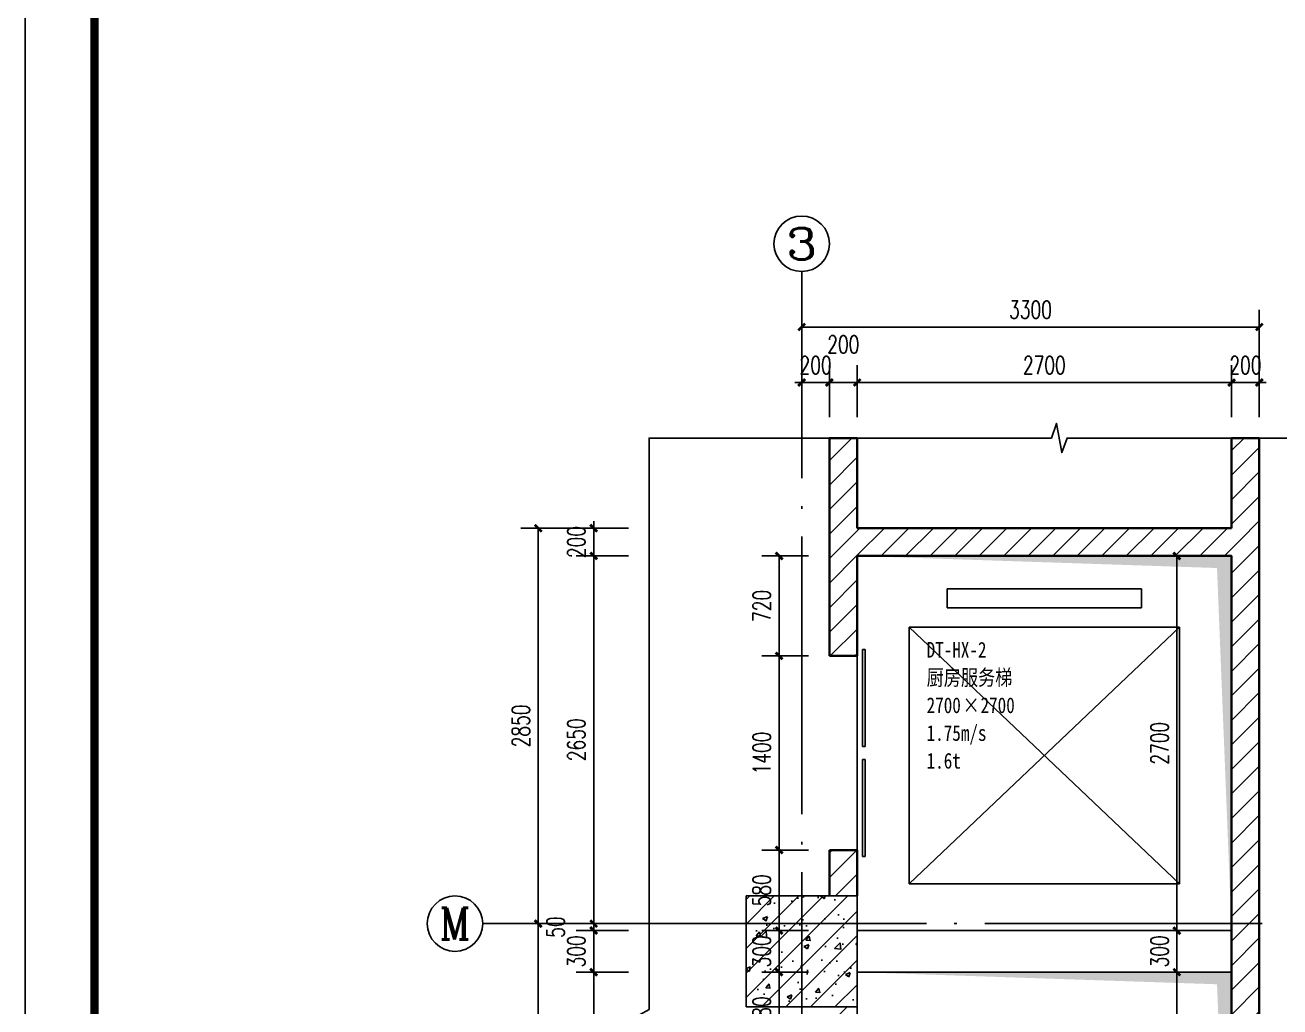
# Model space of a CAD drawing. Header units: millimetres. Extents: x 434053 to 1059003, y -2417481 to 936527.
# Drawn here: x 528801 to 537849, y -1931760 to -1924684 of the extents above; entities that cross this region are included whole.
import ezdxf
from ezdxf.enums import TextEntityAlignment as Align

# ---------------------------------------------------------------- set-up
doc = ezdxf.new("R2010")
doc.units = ezdxf.units.MM
doc.header["$LTSCALE"] = 1000
doc.header["$MEASUREMENT"] = 0
doc.linetypes.add('DOTE', pattern=[2.4200000000000004, 2, -0.2, 0.02, -0.2])
doc.layers.get('Defpoints').update_dxf_attribs({"color": 6})
for name, color, linetype in [('A-ANNO-DIMS', 3, 'Continuous'), ('A-ANNO-TTLB', 7, 'Continuous'), ('A-AXIS', 16, 'DOTE'), ('A-DOOR', 2, 'Continuous'), ('A-FLOR-EVTR', 2, 'Continuous'), ('A-WALL-PATT', 8, 'Continuous'), ('AXIS', 3, 'Continuous'), ('AXIS_TEXT', 7, 'Continuous'), ('COLUMN', 5, 'Continuous'), ('DIM_SYMB', 3, 'Continuous'), ('PUB_DIM', 83, 'Continuous'), ('PUB_HATCH', 8, 'Continuous'), ('建筑-楼板开洞', 251, 'Continuous')]:
    doc.layers.add(name, color=color, linetype=linetype)
doc.layers.add('A-ANNO-TEXT', color=7, linetype='Continuous', lineweight=25)
doc.layers.add('A-WALL', color=5, linetype='Continuous', lineweight=35)
doc.styles.add('_TCH_AXIS', font='COMPLEX', dxfattribs={"bigfont": 'GBCBIG'})
doc.styles.add('_TCH_DIM_T3', font='SIMPLEX', dxfattribs={"width": 0.7058823529411765, "bigfont": 'GBCBIG'})
doc.styles.add('COMPLEX', font='COMPLEX')
doc.styles.add('TITXV', font='', dxfattribs={"width": 0.8})
doc.styles.get('TITXV').set_extended_font_data('SimSun')
doc.dimstyles.new('_TCH_ARCH&&50', dxfattribs={"dimtxt": 127.5, "dimasz": 50, "dimexe": 125, "dimexo": 150, "dimgap": 61.25000000000001, "dimtad": 1, "dimdec": 0, "dimzin": 0, "dimdsep": 46, "dimtxsty": '_TCH_DIM_T3', "dimblk": 'ARCHTICK', "dimcen": 0.09, "dimclrt": 7, "dimazin": 2, "dimtfac": 1, "dimtdec": 0, "dimtix": 1, "dimtmove": 2, "dimatfit": 3, "dimfxl": 1, "dimtolj": 1, "dimtzin": 0, "dimarcsym": 0})
pattern_1 = [(45, (-1713816.564053446, -1462893.014547605), (-88.38838300365748, 88.3883830036575), [])]

# ---------------------------------------------------------------- blocks, each defined once
blk = doc.blocks.new('asdfgafgA$C15443CC7')
at = {"layer": 'A-ANNO-TTLB'}
blk.add_lwpolyline([(52200.0000000298, -1.192092895507812e-07), (209850.0000000298, -1.192092895507812e-07), (209850.0000000298, 89099.99999988079), (52200.0000000298, 89099.99999988079)], close=True, dxfattribs=at)
at = {"layer": 'A-ANNO-TTLB', "const_width": 180}
blk.add_lwpolyline([(55950.0000000298, 1499.999999880791), (208350.0000000298, 1499.999999880791), (208350.0000000298, 87599.99999988079), (55950.0000000298, 87599.99999988079)], close=True, dxfattribs=at)
blk = doc.blocks.new('asdfadfsdhg')
at = {"xscale": 0.3333333333333333, "yscale": 0.3333333333333333, "zscale": 0.3333333333333333, "rotation": 270}
blk.add_blockref('asdfgafgA$C15443CC7', (3.981404006481171e-08, 69950.00000000955), dxfattribs=at)
blk = doc.blocks.new('adfgfsfgj')
blk.add_lwpolyline([(-0.00115905050188303, 14819.99992964277), (14325, 14820), (14325, 0), (-0.00115905050188303, -7.035722956061363e-05)], close=True)
blk = doc.blocks.new('asdfgadfgfd')
at = {"layer": 'A-FLOR-EVTR'}
for p, q in [((-612.5012244223617, 3037.49575871625), (-612.5012244223617, 2899.995758533711)), ((787.4987756595947, 3037.49575871625), (-612.5012244223617, 3037.49575871625)), ((787.4987756595947, 2899.995758533711), (787.4987756595947, 3037.49575871625)), ((-612.5012244223617, 2899.995758533711), (787.4987756595947, 2899.995758533711)), ((-887.5012244372629, 2762.495759414742), (-887.5012244372629, 912.4957594147418)), ((1062.498775674496, 2762.495759414742), (-887.5012244372629, 2762.495759414742)), ((-887.5012244372629, 2762.495759414742), (1062.498775674496, 912.4957594147418)), ((-887.5012244372629, 912.4957594147418), (1062.498775674496, 2762.495759414742)), ((1062.498775674496, 912.4957594147418), (1062.498775674496, 2762.495759414742)), ((-887.5012244372629, 912.4957594147418), (1062.498775674496, 912.4957594147418)), ((-886.6849513438065, -1911.684951360105), (-886.6849513438065, -61.68495136010461)), ((-886.6849513438065, -61.68495136010461), (1063.315048767952, -61.68495136010461)), ((-886.6849513438065, -1911.684951360105), (1063.315048767952, -61.68495136010461)), ((-886.6849513438065, -61.68495136010461), (1063.315048767952, -1911.684951360105)), ((1063.315048767952, -61.68495136010461), (1063.315048767952, -1911.684951360105)), ((1063.315048767952, -1911.684951360105), (-886.6849513438065, -1911.684951360105)), ((-611.6849513289053, -2186.684950661613), (-611.6849513289053, -2049.184950479073)), ((-611.6849513289053, -2049.184950479073), (788.3150487530511, -2049.184950479073)), ((788.3150487530511, -2049.184950479073), (788.3150487530511, -2186.684950661613)), ((788.3150487530511, -2186.684950661613), (-611.6849513289053, -2186.684950661613))]:
    blk.add_line(p, q, dxfattribs=at)
for points in [[(-1262.500000521541, 574.9999999168795), (-1262.500000521541, 3274.999999870313), (1437.49999948591, 3274.999999870313), (1437.49999948591, 574.9999999168795)], [(-1262.500000521541, -2425.000000026077), (-1262.500000521541, 274.9999999273568), (1437.49999948591, 274.9999999273568), (1437.49999948591, -2425.000000026077)]]:
    blk.add_lwpolyline(points, close=True, dxfattribs=at)
blk = doc.blocks.new('_AXISO')
blk.add_circle((0, 0), 0.5)
at = {"layer": 'AXIS_TEXT', "style": 'COMPLEX', "width": 1.041666666666667}
blk.add_attdef('A', text='', height=0.56, dxfattribs=at).set_placement((-0.25, -0.28), (0.25, -0.28), align=Align.FIT)
blk = doc.blocks.new('_ArchTick')
at = {"color": 0, "linetype": 'ByBlock', "const_width": 0.4}
blk.add_lwpolyline([(-0.5, -0.5), (0.5, 0.5)], dxfattribs=at)
blk = doc.blocks.new('*D2385')
at = {"layer": 'Defpoints', "color": 0, "transparency": 16777216}
for p in [(-2199.999999814667, 11099.99999989336), (-5499.999999251682, 10299.99999989336), (-2199.999999814667, 10299.99999989336)]:
    blk.add_point(p, dxfattribs=at)
at = {"layer": 'PUB_DIM', "color": 0, "lineweight": -2, "transparency": 16777216}
for p, q in [((-5499.999999251682, 10449.99999989336), (-5499.999999251682, 11224.99999989336)), ((-2199.999999814667, 10449.99999989336), (-2199.999999814667, 11224.99999989336)), ((-5499.999999251682, 11099.99999989336), (-2199.999999814667, 11099.99999989336))]:
    blk.add_line(p, q, dxfattribs=at)
at = {"layer": 'PUB_DIM', "color": 0, "lineweight": -2, "transparency": 16777216, "xscale": 50, "yscale": 50, "zscale": 50, "rotation": 180}
blk.add_blockref('_ArchTick', (-5499.999999251682, 11099.99999989336), dxfattribs=at)
at = {"layer": 'PUB_DIM', "color": 0, "lineweight": -2, "transparency": 16777216, "xscale": 50, "yscale": 50, "zscale": 50}
blk.add_blockref('_ArchTick', (-2199.999999814667, 11099.99999989336), dxfattribs=at)
at = {"layer": 'PUB_DIM', "color": 7, "transparency": 16777216, "insert": (-3849.999999533175, 11224.99999989336), "char_height": 127.5, "attachment_point": 5, "style": '_TCH_DIM_T3'}
blk.add_mtext('\\A1;3300', dxfattribs=at)
blk = doc.blocks.new('*D2387')
at = {"layer": 'Defpoints', "color": 0, "transparency": 16777216}
for p in [(-7400.00000075943, 9649.999999534804), (-6600.00000041828, 9649.999999534804), (-6599.999999480312, 6799.999999892898)]:
    blk.add_point(p, dxfattribs=at)
at = {"layer": 'PUB_DIM', "color": 0, "lineweight": -2, "transparency": 16777216}
for p, q in [((-6750.00000041828, 9649.999999534804), (-7525.00000075943, 9649.999999534804)), ((-7400.00000075943, 6799.999999892898), (-7400.00000075943, 9649.999999534804)), ((-6749.999999480312, 6799.999999892898), (-7525.00000075943, 6799.999999892898))]:
    blk.add_line(p, q, dxfattribs=at)
at = {"layer": 'PUB_DIM', "color": 0, "lineweight": -2, "transparency": 16777216, "xscale": 50, "yscale": 50, "zscale": 50}
for p, rotation in [((-7400.00000075943, 9649.999999534804), 90), ((-7400.00000075943, 6799.999999892898), 270)]:
    blk.add_blockref('_ArchTick', p, dxfattribs=dict(at, rotation=rotation))
at = {"layer": 'PUB_DIM', "color": 7, "transparency": 16777216, "insert": (-7525.000000759431, 8224.99999971385), "char_height": 127.5, "attachment_point": 5, "rotation": 90, "style": '_TCH_DIM_T3'}
blk.add_mtext('\\A1;2850', dxfattribs=at)
blk = doc.blocks.new('*D2388')
at = {"layer": 'Defpoints', "color": 0, "transparency": 16777216}
for p in [(-7399.999999755639, 6799.999999892898), (-6599.999999480312, 6799.999999892898), (-6599.999998410699, 3550.000000233529)]:
    blk.add_point(p, dxfattribs=at)
at = {"layer": 'PUB_DIM', "color": 0, "lineweight": -2, "transparency": 16777216}
for p, q in [((-6749.999999480312, 6799.999999892898), (-7524.999999755639, 6799.999999892898)), ((-7399.99999975564, 3550.000000233529), (-7399.999999755639, 6799.999999892898)), ((-6749.999998410699, 3550.000000233529), (-7524.99999975564, 3550.000000233529))]:
    blk.add_line(p, q, dxfattribs=at)
at = {"layer": 'PUB_DIM', "color": 0, "lineweight": -2, "transparency": 16777216, "xscale": 50, "yscale": 50, "zscale": 50}
for p, rotation in [((-7399.999999755639, 6799.999999892898), 90), ((-7399.99999975564, 3550.000000233529), 270)]:
    blk.add_blockref('_ArchTick', p, dxfattribs=dict(at, rotation=rotation))
at = {"layer": 'PUB_DIM', "color": 7, "transparency": 16777216, "insert": (-7524.999999755641, 5175.000000063213), "char_height": 127.5, "attachment_point": 5, "rotation": 90, "style": '_TCH_DIM_T3'}
blk.add_mtext('\\A1;3250', dxfattribs=at)
blk = doc.blocks.new('*D2391')
at = {"layer": 'Defpoints', "color": 0, "transparency": 16777216}
for p in [(-6999.999998304706, 9649.999999346677), (-6599.999999457388, 9649.999999346677), (-6599.999999503148, 9450.000000203028)]:
    blk.add_point(p, dxfattribs=at)
at = {"layer": 'PUB_DIM', "color": 0, "lineweight": -2, "transparency": 16777216}
for p, q in [((-6999.999998304706, 9649.999999346677), (-6999.999998304706, 9699.999999346677)), ((-6749.999999457388, 9649.999999346677), (-7124.999998304706, 9649.999999346677)), ((-6999.999998304706, 9450.000000203028), (-6999.999998304706, 9649.999999346677)), ((-6749.999999503148, 9450.000000203028), (-7124.999998304706, 9450.000000203028)), ((-6999.999998304706, 9450.000000203028), (-6999.999998304706, 9400.000000203028))]:
    blk.add_line(p, q, dxfattribs=at)
at = {"layer": 'PUB_DIM', "color": 0, "lineweight": -2, "transparency": 16777216, "xscale": 50, "yscale": 50, "zscale": 50}
for p, rotation in [((-6999.999998304706, 9649.999999346677), 270), ((-6999.999998304706, 9450.000000203028), 90)]:
    blk.add_blockref('_ArchTick', p, dxfattribs=dict(at, rotation=rotation))
at = {"layer": 'PUB_DIM', "color": 7, "transparency": 16777216, "insert": (-7124.999998304706, 9549.999999774851), "char_height": 127.5, "attachment_point": 5, "rotation": 90, "style": '_TCH_DIM_T3'}
blk.add_mtext('\\A1;200', dxfattribs=at)
blk = doc.blocks.new('*D2392')
at = {"layer": 'Defpoints', "color": 0, "transparency": 16777216}
for p in [(-6999.999998630739, 9450.000000203028), (-6599.999999503148, 9450.000000203028), (-6600.000000109454, 6799.999999946683)]:
    blk.add_point(p, dxfattribs=at)
at = {"layer": 'PUB_DIM', "color": 0, "lineweight": -2, "transparency": 16777216}
for p, q in [((-6749.999999503148, 9450.000000203028), (-7124.999998630739, 9450.000000203028)), ((-6999.999998630739, 6799.999999946683), (-6999.999998630739, 9450.000000203028)), ((-6750.000000109454, 6799.999999946683), (-7124.999998630739, 6799.999999946683))]:
    blk.add_line(p, q, dxfattribs=at)
at = {"layer": 'PUB_DIM', "color": 0, "lineweight": -2, "transparency": 16777216, "xscale": 50, "yscale": 50, "zscale": 50}
for p, rotation in [((-6999.999998630739, 9450.000000203028), 90), ((-6999.999998630739, 6799.999999946683), 270)]:
    blk.add_blockref('_ArchTick', p, dxfattribs=dict(at, rotation=rotation))
at = {"layer": 'PUB_DIM', "color": 7, "transparency": 16777216, "insert": (-7124.99999863074, 8125.000000074853), "char_height": 127.5, "attachment_point": 5, "rotation": 90, "style": '_TCH_DIM_T3'}
blk.add_mtext('\\A1;2650', dxfattribs=at)
blk = doc.blocks.new('*D2393')
at = {"layer": 'Defpoints', "color": 0, "transparency": 16777216}
for p in [(-6999.999998939612, 6799.999999946684), (-6600.000000109454, 6799.999999946684), (-6600.000000120894, 6749.999999901282)]:
    blk.add_point(p, dxfattribs=at)
at = {"layer": 'PUB_DIM', "color": 0, "lineweight": -2, "transparency": 16777216}
for p, q in [((-6750.000000109454, 6799.999999946684), (-7124.999998939612, 6799.999999946684)), ((-6999.999998939612, 6799.999999946684), (-6999.999998939612, 6849.999999946684)), ((-6999.999998939612, 6749.999999901282), (-6999.999998939612, 6799.999999946684)), ((-6750.000000120894, 6749.999999901282), (-7124.999998939612, 6749.999999901282)), ((-6999.999998939612, 6749.999999901282), (-6999.999998939612, 6699.999999901282))]:
    blk.add_line(p, q, dxfattribs=at)
at = {"layer": 'PUB_DIM', "color": 0, "lineweight": -2, "transparency": 16777216, "xscale": 50, "yscale": 50, "zscale": 50}
for p, rotation in [((-6999.999998939612, 6799.999999946684), 270), ((-6999.999998939612, 6749.999999901282), 90)]:
    blk.add_blockref('_ArchTick', p, dxfattribs=dict(at, rotation=rotation))
at = {"layer": 'PUB_DIM', "color": 7, "transparency": 16777216, "insert": (-7274.999998939573, 6775.00000007893), "char_height": 127.5, "attachment_point": 5, "rotation": 90, "style": '_TCH_DIM_T3'}
blk.add_mtext('\\A1;50', dxfattribs=at)
blk = doc.blocks.new('*D2394')
at = {"layer": 'Defpoints', "color": 0, "transparency": 16777216}
for p in [(-6999.999998979651, 6749.999999901281), (-6600.000000120894, 6749.999999901281), (-6600.000000189532, 6450.000000338769)]:
    blk.add_point(p, dxfattribs=at)
at = {"layer": 'PUB_DIM', "color": 0, "lineweight": -2, "transparency": 16777216}
for p, q in [((-6999.999998979651, 6749.999999901281), (-6999.999998979651, 6799.999999901281)), ((-6750.000000120894, 6749.999999901281), (-7124.999998979651, 6749.999999901281)), ((-6999.999998979651, 6450.000000338769), (-6999.999998979651, 6749.999999901281)), ((-6750.000000189532, 6450.000000338769), (-7124.999998979651, 6450.000000338769)), ((-6999.999998979651, 6450.000000338769), (-6999.999998979651, 6400.000000338769))]:
    blk.add_line(p, q, dxfattribs=at)
at = {"layer": 'PUB_DIM', "color": 0, "lineweight": -2, "transparency": 16777216, "xscale": 50, "yscale": 50, "zscale": 50}
for p, rotation in [((-6999.999998979651, 6749.999999901281), 270), ((-6999.999998979651, 6450.000000338769), 90)]:
    blk.add_blockref('_ArchTick', p, dxfattribs=dict(at, rotation=rotation))
at = {"layer": 'PUB_DIM', "color": 7, "transparency": 16777216, "insert": (-7124.999998979652, 6600.000000120023), "char_height": 127.5, "attachment_point": 5, "rotation": 90, "style": '_TCH_DIM_T3'}
blk.add_mtext('\\A1;300', dxfattribs=at)
blk = doc.blocks.new('*D2395')
at = {"layer": 'Defpoints', "color": 0, "transparency": 16777216}
for p in [(-6999.999999322842, 6450.000000338769), (-6600.000000189532, 6450.000000338769), (-6600.000000807278, 3750.000000311994)]:
    blk.add_point(p, dxfattribs=at)
at = {"layer": 'PUB_DIM', "color": 0, "lineweight": -2, "transparency": 16777216}
for p, q in [((-6750.000000189532, 6450.000000338769), (-7124.999999322842, 6450.000000338769)), ((-6999.999999322843, 3750.000000311994), (-6999.999999322842, 6450.000000338769)), ((-6750.000000807278, 3750.000000311994), (-7124.999999322843, 3750.000000311994))]:
    blk.add_line(p, q, dxfattribs=at)
at = {"layer": 'PUB_DIM', "color": 0, "lineweight": -2, "transparency": 16777216, "xscale": 50, "yscale": 50, "zscale": 50}
for p, rotation in [((-6999.999999322842, 6450.000000338769), 90), ((-6999.999999322843, 3750.000000311994), 270)]:
    blk.add_blockref('_ArchTick', p, dxfattribs=dict(at, rotation=rotation))
at = {"layer": 'PUB_DIM', "color": 7, "transparency": 16777216, "insert": (-7124.999999322844, 5100.00000032538), "char_height": 127.5, "attachment_point": 5, "rotation": 90, "style": '_TCH_DIM_T3'}
blk.add_mtext('\\A1;2700', dxfattribs=at)
blk = doc.blocks.new('*D2407')
at = {"layer": 'Defpoints', "color": 0, "transparency": 16777216}
for p in [(-5299.99999948265, 10699.99999989313), (-5499.999999251682, 10299.99999989313), (-5299.99999948265, 10299.99999989313)]:
    blk.add_point(p, dxfattribs=at)
at = {"layer": 'PUB_DIM', "color": 0, "lineweight": -2, "transparency": 16777216}
for p, q in [((-5499.999999251682, 10449.99999989313), (-5499.999999251682, 10824.99999989313)), ((-5299.99999948265, 10449.99999989313), (-5299.99999948265, 10824.99999989313)), ((-5499.999999251682, 10699.99999989313), (-5549.999999251682, 10699.99999989313)), ((-5499.999999251682, 10699.99999989313), (-5299.99999948265, 10699.99999989313)), ((-5299.99999948265, 10699.99999989313), (-5249.99999948265, 10699.99999989313))]:
    blk.add_line(p, q, dxfattribs=at)
at = {"layer": 'PUB_DIM', "color": 0, "lineweight": -2, "transparency": 16777216, "xscale": 50, "yscale": 50, "zscale": 50}
blk.add_blockref('_ArchTick', (-5499.999999251682, 10699.99999989313), dxfattribs=at)
at = {"layer": 'PUB_DIM', "color": 0, "lineweight": -2, "transparency": 16777216, "xscale": 50, "yscale": 50, "zscale": 50, "rotation": 180}
blk.add_blockref('_ArchTick', (-5299.99999948265, 10699.99999989313), dxfattribs=at)
at = {"layer": 'PUB_DIM', "color": 7, "transparency": 16777216, "insert": (-5399.999999367166, 10824.99999989313), "char_height": 127.5, "attachment_point": 5, "style": '_TCH_DIM_T3'}
blk.add_mtext('\\A1;200', dxfattribs=at)
blk = doc.blocks.new('*D2408')
at = {"layer": 'Defpoints', "color": 0, "transparency": 16777216}
for p in [(-5099.9999995135, 10699.99999989313), (-5299.99999948265, 10299.99999989313), (-5099.9999995135, 10299.99999989313)]:
    blk.add_point(p, dxfattribs=at)
at = {"layer": 'PUB_DIM', "color": 0, "lineweight": -2, "transparency": 16777216}
for p, q in [((-5299.99999948265, 10449.99999989313), (-5299.99999948265, 10824.99999989313)), ((-5099.9999995135, 10449.99999989313), (-5099.9999995135, 10824.99999989313)), ((-5299.99999948265, 10699.99999989313), (-5099.9999995135, 10699.99999989313))]:
    blk.add_line(p, q, dxfattribs=at)
at = {"layer": 'PUB_DIM', "color": 0, "lineweight": -2, "transparency": 16777216, "xscale": 50, "yscale": 50, "zscale": 50, "rotation": 180}
blk.add_blockref('_ArchTick', (-5299.99999948265, 10699.99999989313), dxfattribs=at)
at = {"layer": 'PUB_DIM', "color": 0, "lineweight": -2, "transparency": 16777216, "xscale": 50, "yscale": 50, "zscale": 50}
blk.add_blockref('_ArchTick', (-5099.9999995135, 10699.99999989313), dxfattribs=at)
at = {"layer": 'PUB_DIM', "color": 7, "transparency": 16777216, "insert": (-5199.999999498017, 10974.99999989336), "char_height": 127.5, "attachment_point": 5, "style": '_TCH_DIM_T3'}
blk.add_mtext('\\A1;200', dxfattribs=at)
blk = doc.blocks.new('*D2409')
at = {"layer": 'Defpoints', "color": 0, "transparency": 16777216}
for p in [(-2400.000000014901, 10699.99999989313), (-5099.9999995135, 10299.99999989313), (-2400.000000014901, 10299.99999989313)]:
    blk.add_point(p, dxfattribs=at)
at = {"layer": 'PUB_DIM', "color": 0, "lineweight": -2, "transparency": 16777216}
for p, q in [((-5099.9999995135, 10449.99999989313), (-5099.9999995135, 10824.99999989313)), ((-2400.000000014901, 10449.99999989313), (-2400.000000014901, 10824.99999989313)), ((-5099.9999995135, 10699.99999989313), (-2400.000000014901, 10699.99999989313))]:
    blk.add_line(p, q, dxfattribs=at)
at = {"layer": 'PUB_DIM', "color": 0, "lineweight": -2, "transparency": 16777216, "xscale": 50, "yscale": 50, "zscale": 50, "rotation": 180}
blk.add_blockref('_ArchTick', (-5099.9999995135, 10699.99999989313), dxfattribs=at)
at = {"layer": 'PUB_DIM', "color": 0, "lineweight": -2, "transparency": 16777216, "xscale": 50, "yscale": 50, "zscale": 50}
blk.add_blockref('_ArchTick', (-2400.000000014901, 10699.99999989313), dxfattribs=at)
at = {"layer": 'PUB_DIM', "color": 7, "transparency": 16777216, "insert": (-3749.999999764201, 10824.99999989313), "char_height": 127.5, "attachment_point": 5, "style": '_TCH_DIM_T3'}
blk.add_mtext('\\A1;2700', dxfattribs=at)
blk = doc.blocks.new('*D2410')
at = {"layer": 'Defpoints', "color": 0, "transparency": 16777216}
for p in [(-2199.999999995343, 10699.99999989313), (-2400.000000014901, 10299.99999989313), (-2199.999999995343, 10299.99999989313)]:
    blk.add_point(p, dxfattribs=at)
at = {"layer": 'PUB_DIM', "color": 0, "lineweight": -2, "transparency": 16777216}
for p, q in [((-2400.000000014901, 10449.99999989313), (-2400.000000014901, 10824.99999989313)), ((-2199.999999995343, 10449.99999989313), (-2199.999999995343, 10824.99999989313)), ((-2400.000000014901, 10699.99999989313), (-2450.000000014901, 10699.99999989313)), ((-2400.000000014901, 10699.99999989313), (-2199.999999995343, 10699.99999989313)), ((-2199.999999995343, 10699.99999989313), (-2149.999999995343, 10699.99999989313))]:
    blk.add_line(p, q, dxfattribs=at)
at = {"layer": 'PUB_DIM', "color": 0, "lineweight": -2, "transparency": 16777216, "xscale": 50, "yscale": 50, "zscale": 50}
blk.add_blockref('_ArchTick', (-2400.000000014901, 10699.99999989313), dxfattribs=at)
at = {"layer": 'PUB_DIM', "color": 0, "lineweight": -2, "transparency": 16777216, "xscale": 50, "yscale": 50, "zscale": 50, "rotation": 180}
blk.add_blockref('_ArchTick', (-2199.999999995343, 10699.99999989313), dxfattribs=at)
at = {"layer": 'PUB_DIM', "color": 7, "transparency": 16777216, "insert": (-2300.000000005122, 10824.99999989313), "char_height": 127.5, "attachment_point": 5, "style": '_TCH_DIM_T3'}
blk.add_mtext('\\A1;200', dxfattribs=at)
blk = doc.blocks.new('*D2258')
at = {"layer": 'A-ANNO-DIMS', "color": 0, "lineweight": -2, "transparency": 16777216}
for p, q in [((534450.9358735173, -1928509.769989595), (534113.435873766, -1928509.769989595)), ((534238.435873766, -1929229.769989535), (534238.435873766, -1928509.769989595)), ((534450.9358735173, -1929229.769989535), (534113.435873766, -1929229.769989535))]:
    blk.add_line(p, q, dxfattribs=at)
at = {"layer": 'Defpoints', "color": 0, "transparency": 16777216}
for p in [(534238.435873766, -1928509.769989595), (534600.9358735173, -1928509.769989595), (534600.9358735173, -1929229.769989535)]:
    blk.add_point(p, dxfattribs=at)
at = {"layer": 'A-ANNO-DIMS', "color": 0, "lineweight": -2, "transparency": 16777216, "xscale": 50, "yscale": 50, "zscale": 50}
for p, rotation in [((534238.435873766, -1928509.769989595), 90), ((534238.435873766, -1929229.769989535), 270)]:
    blk.add_blockref('_ArchTick', p, dxfattribs=dict(at, rotation=rotation))
at = {"layer": 'A-ANNO-DIMS', "color": 7, "transparency": 16777216, "insert": (534113.4358737663, -1928869.769989565), "char_height": 127.5, "attachment_point": 5, "rotation": 90, "style": '_TCH_DIM_T3'}
blk.add_mtext('\\A1;720', dxfattribs=at)
blk = doc.blocks.new('*D2259')
at = {"layer": 'A-ANNO-DIMS', "color": 0, "lineweight": -2, "transparency": 16777216}
for p, q in [((534450.9358735173, -1929229.769989535), (534113.435873766, -1929229.769989535)), ((534238.435873766, -1930629.769989535), (534238.435873766, -1929229.769989535)), ((534450.9358735173, -1930629.769989535), (534113.435873766, -1930629.769989535))]:
    blk.add_line(p, q, dxfattribs=at)
at = {"layer": 'Defpoints', "color": 0, "transparency": 16777216}
for p in [(534238.435873766, -1929229.769989535), (534600.9358735173, -1929229.769989535), (534600.9358735173, -1930629.769989535)]:
    blk.add_point(p, dxfattribs=at)
at = {"layer": 'A-ANNO-DIMS', "color": 0, "lineweight": -2, "transparency": 16777216, "xscale": 50, "yscale": 50, "zscale": 50}
for p, rotation in [((534238.435873766, -1929229.769989535), 90), ((534238.435873766, -1930629.769989535), 270)]:
    blk.add_blockref('_ArchTick', p, dxfattribs=dict(at, rotation=rotation))
at = {"layer": 'A-ANNO-DIMS', "color": 7, "transparency": 16777216, "insert": (534113.4358737663, -1929929.769989535), "char_height": 127.5, "attachment_point": 5, "rotation": 90, "style": '_TCH_DIM_T3'}
blk.add_mtext('\\A1;1400', dxfattribs=at)
blk = doc.blocks.new('*D2260')
at = {"layer": 'A-ANNO-DIMS', "color": 0, "lineweight": -2, "transparency": 16777216}
for p, q in [((534450.9358735173, -1930629.769989535), (534113.435873766, -1930629.769989535)), ((534238.435873766, -1931209.769989505), (534238.435873766, -1930629.769989535)), ((534450.9358735173, -1931209.769989505), (534113.435873766, -1931209.769989505))]:
    blk.add_line(p, q, dxfattribs=at)
at = {"layer": 'Defpoints', "color": 0, "transparency": 16777216}
for p in [(534238.435873766, -1930629.769989535), (534600.9358735173, -1930629.769989535), (534600.9358735173, -1931209.769989505)]:
    blk.add_point(p, dxfattribs=at)
at = {"layer": 'A-ANNO-DIMS', "color": 0, "lineweight": -2, "transparency": 16777216, "xscale": 50, "yscale": 50, "zscale": 50}
for p, rotation in [((534238.435873766, -1930629.769989535), 90), ((534238.435873766, -1931209.769989505), 270)]:
    blk.add_blockref('_ArchTick', p, dxfattribs=dict(at, rotation=rotation))
at = {"layer": 'A-ANNO-DIMS', "color": 7, "transparency": 16777216, "insert": (534113.4358737663, -1930919.76998952), "char_height": 127.5, "attachment_point": 5, "rotation": 90, "style": '_TCH_DIM_T3'}
blk.add_mtext('\\A1;580', dxfattribs=at)
blk = doc.blocks.new('*D2261')
at = {"layer": 'A-ANNO-DIMS', "color": 0, "lineweight": -2, "transparency": 16777216}
for p, q in [((534450.9358735173, -1931209.769989505), (534113.435873766, -1931209.769989505)), ((534238.435873766, -1931209.769989505), (534238.435873766, -1931159.769989505)), ((534238.435873766, -1931509.769989495), (534238.435873766, -1931209.769989505)), ((534450.9358735173, -1931509.769989495), (534113.435873766, -1931509.769989495)), ((534238.435873766, -1931509.769989495), (534238.435873766, -1931559.769989495))]:
    blk.add_line(p, q, dxfattribs=at)
at = {"layer": 'Defpoints', "color": 0, "transparency": 16777216}
for p in [(534238.435873766, -1931209.769989505), (534600.9358735173, -1931209.769989505), (534600.9358735173, -1931509.769989495)]:
    blk.add_point(p, dxfattribs=at)
at = {"layer": 'A-ANNO-DIMS', "color": 0, "lineweight": -2, "transparency": 16777216, "xscale": 50, "yscale": 50, "zscale": 50}
for p, rotation in [((534238.435873766, -1931209.769989505), 270), ((534238.435873766, -1931509.769989495), 90)]:
    blk.add_blockref('_ArchTick', p, dxfattribs=dict(at, rotation=rotation))
at = {"layer": 'A-ANNO-DIMS', "color": 7, "transparency": 16777216, "insert": (534113.4358737663, -1931359.7699895), "char_height": 127.5, "attachment_point": 5, "rotation": 90, "style": '_TCH_DIM_T3'}
blk.add_mtext('\\A1;300', dxfattribs=at)
blk = doc.blocks.new('*D2262')
at = {"layer": 'A-ANNO-DIMS', "color": 0, "lineweight": -2, "transparency": 16777216}
for p, q in [((534450.9358735173, -1931509.769989495), (534113.435873766, -1931509.769989495)), ((534238.435873766, -1932089.769989479), (534238.435873766, -1931509.769989495)), ((534450.9358735173, -1932089.769989479), (534113.435873766, -1932089.769989479))]:
    blk.add_line(p, q, dxfattribs=at)
at = {"layer": 'Defpoints', "color": 0, "transparency": 16777216}
for p in [(534238.435873766, -1931509.769989495), (534600.9358735173, -1931509.769989495), (534600.9358735173, -1932089.769989479)]:
    blk.add_point(p, dxfattribs=at)
at = {"layer": 'A-ANNO-DIMS', "color": 0, "lineweight": -2, "transparency": 16777216, "xscale": 50, "yscale": 50, "zscale": 50}
for p, rotation in [((534238.435873766, -1931509.769989495), 90), ((534238.435873766, -1932089.769989479), 270)]:
    blk.add_blockref('_ArchTick', p, dxfattribs=dict(at, rotation=rotation))
at = {"layer": 'A-ANNO-DIMS', "color": 7, "transparency": 16777216, "insert": (534113.4358737663, -1931799.769989487), "char_height": 127.5, "attachment_point": 5, "rotation": 90, "style": '_TCH_DIM_T3'}
blk.add_mtext('\\A1;580', dxfattribs=at)
blk = doc.blocks.new('*D2266')
at = {"layer": 'Defpoints', "color": 0, "transparency": 16777216}
for p in [(537106.3566597708, -1928509.76998961), (537520.0873550206, -1928509.76998961), (537520.0873549815, -1931209.769986342)]:
    blk.add_point(p, dxfattribs=at)
at = {"layer": 'PUB_DIM', "color": 0, "lineweight": -2, "transparency": 16777216}
for p, q in [((537370.0873550206, -1928509.76998961), (536981.3566597708, -1928509.76998961)), ((537106.3566597708, -1931209.769986342), (537106.3566597708, -1928509.76998961)), ((537370.0873549815, -1931209.769986342), (536981.3566597708, -1931209.769986342))]:
    blk.add_line(p, q, dxfattribs=at)
at = {"layer": 'PUB_DIM', "color": 0, "lineweight": -2, "transparency": 16777216, "xscale": 50, "yscale": 50, "zscale": 50}
for p, rotation in [((537106.3566597708, -1928509.76998961), 90), ((537106.3566597708, -1931209.769986342), 270)]:
    blk.add_blockref('_ArchTick', p, dxfattribs=dict(at, rotation=rotation))
at = {"layer": 'PUB_DIM', "color": 7, "transparency": 16777216, "insert": (536981.3566597712, -1929859.769987976), "char_height": 127.5, "attachment_point": 5, "rotation": 90, "style": '_TCH_DIM_T3'}
blk.add_mtext('\\A1;2700', dxfattribs=at)
blk = doc.blocks.new('*D2267')
at = {"layer": 'Defpoints', "color": 0, "transparency": 16777216}
for p in [(537106.356659749, -1931209.769986342), (537520.0873549815, -1931209.769986342), (537520.0873549771, -1931509.769989495)]:
    blk.add_point(p, dxfattribs=at)
at = {"layer": 'PUB_DIM', "color": 0, "lineweight": -2, "transparency": 16777216}
for p, q in [((537370.0873549815, -1931209.769986342), (536981.356659749, -1931209.769986342)), ((537106.356659749, -1931209.769986342), (537106.356659749, -1931159.769986342)), ((537106.356659749, -1931509.769989495), (537106.356659749, -1931209.769986342)), ((537370.0873549771, -1931509.769989495), (536981.356659749, -1931509.769989495)), ((537106.356659749, -1931509.769989495), (537106.356659749, -1931559.769989495))]:
    blk.add_line(p, q, dxfattribs=at)
at = {"layer": 'PUB_DIM', "color": 0, "lineweight": -2, "transparency": 16777216, "xscale": 50, "yscale": 50, "zscale": 50}
for p, rotation in [((537106.356659749, -1931209.769986342), 270), ((537106.356659749, -1931509.769989495), 90)]:
    blk.add_blockref('_ArchTick', p, dxfattribs=dict(at, rotation=rotation))
at = {"layer": 'PUB_DIM', "color": 7, "transparency": 16777216, "insert": (536981.3566597494, -1931359.769987918), "char_height": 127.5, "attachment_point": 5, "rotation": 90, "style": '_TCH_DIM_T3'}
blk.add_mtext('\\A1;300', dxfattribs=at)
blk = doc.blocks.new('*D2268')
at = {"layer": 'Defpoints', "color": 0, "transparency": 16777216}
for p in [(537106.3566597274, -1931509.769989495), (537520.0873549771, -1931509.769989495), (537520.087354938, -1934209.769989448)]:
    blk.add_point(p, dxfattribs=at)
at = {"layer": 'PUB_DIM', "color": 0, "lineweight": -2, "transparency": 16777216}
for p, q in [((537370.0873549771, -1931509.769989495), (536981.3566597274, -1931509.769989495)), ((537106.3566597274, -1934209.769989448), (537106.3566597274, -1931509.769989495)), ((537370.087354938, -1934209.769989448), (536981.3566597274, -1934209.769989448))]:
    blk.add_line(p, q, dxfattribs=at)
at = {"layer": 'PUB_DIM', "color": 0, "lineweight": -2, "transparency": 16777216, "xscale": 50, "yscale": 50, "zscale": 50}
for p, rotation in [((537106.3566597274, -1931509.769989495), 90), ((537106.3566597274, -1934209.769989448), 270)]:
    blk.add_blockref('_ArchTick', p, dxfattribs=dict(at, rotation=rotation))
at = {"layer": 'PUB_DIM', "color": 7, "transparency": 16777216, "insert": (536981.3566597278, -1932859.769989471), "char_height": 127.5, "attachment_point": 5, "rotation": 90, "style": '_TCH_DIM_T3'}
blk.add_mtext('\\A1;2700', dxfattribs=at)
blk = doc.blocks.new('$DORLIB2D$00000127')
at = {"color": 0}
for points in [[(-0.5333333333328483, 0.7948983154366971), (-0.5333333333328483, 0.690405644187237)], [(-0.03333333333284827, 0.7948983154366971), (-0.5333333333328483, 0.7948983154366971)], [(-0.03333333333284827, 0.7948983154366971), (-0.03333333333284827, 0.690405644187237)], [(0.5333333333328483, 0.7948983154366971), (0.03333333333284827, 0.7948983154366971)], [(0.03333333333284827, 0.7948983154366971), (0.03333333333284827, 0.690405644187237)], [(0.5333333333328483, 0.7948983154366971), (0.5333333333328483, 0.690405644187237)], [(-0.03333333333284827, 0.690405644187237), (-0.5333333333328483, 0.690405644187237)], [(0.5333333333328483, 0.690405644187237), (0.03333333333284827, 0.690405644187237)], [(0.5, 0.4999999999999858), (-0.5, 0.4999999999999858)]]:
    blk.add_lwpolyline(points, dxfattribs=at)
blk = doc.blocks.new('ASDFSDFSDGDFG')
at = {"layer": 'A-AXIS'}
for p, q in [((-5499.99999924982, 2750.000000607921), (-5499.999999251682, 10299.99999989336)), ((-6599.999999480788, 6799.999999893364), (0, 6799.999999893364))]:
    blk.add_line(p, q, dxfattribs=at)
at = {"layer": 'AXIS'}
for p, q in [((-5499.99999924982, 10299.99999989336), (-5499.99999924982, 11499.99999989336)), ((-6599.999999480555, 6799.999999893364), (-7799.999999480789, 6799.999999893364))]:
    blk.add_line(p, q, dxfattribs=at)
at = {"layer": 'DIM_SYMB'}
blk.add_lwpolyline([(0, 10299.99999989336), (-3586.569764430402, 10299.99999989336), (-3624.786639028462, 10194.99999989336), (-3661.815304977121, 10404.99999989336), (-3699.069764430402, 10299.99999989336), (-6599.99999948102, 10299.99999989336), (-6599.99999948102, 6180.943321049213), (-6669.173070686869, 6142.726446451619), (-6549.3127759411, 6105.697780502494), (-6599.99999948102, 6068.443321049213), (-6599.999999479158, 2750.000000586035), (-3699.069764428539, 2750.000000607921), (-3661.815304975258, 2843.685935087269), (-3629.253307620995, 2668.966951642884), (-3586.569764428539, 2750.000000607921), (1.862645149230957e-09, 2750.000000607921), (9.099021553993225e-07, 6068.443321049213), (95.00000090990216, 6105.69778050296), (-78.24370427243412, 6142.726446451619), (9.099021553993225e-07, 6180.943321049213), (0, 10299.99999989336)], dxfattribs=at)
at = {"layer": 'AXIS'}
ref = blk.add_blockref('_AXISO', (-5499.99999924982, 11699.99999989336), dxfattribs=dict(at, xscale=400, yscale=400, zscale=400))
ref.add_attrib('A', '3', dxfattribs={"layer": 'AXIS_TEXT', "height": 226.2741699796952, "style": '_TCH_AXIS', "width": 1.5}).set_placement((-5613.137084239667, 11586.86291490352), (-5386.862914259972, 11586.86291490352), align=Align.FIT)
ref = blk.add_blockref('_AXISO', (-7999.999999480789, 6799.999999893364), dxfattribs=dict(at, xscale=400, yscale=400, zscale=400))
ref.add_attrib('A', 'M', dxfattribs={"layer": 'AXIS_TEXT', "height": 226.2741699796952, "style": '_TCH_AXIS'}).set_placement((-8113.137084470636, 6686.862914903516), (-7886.862914490941, 6686.862914903516), align=Align.FIT)
at = {"layer": 'PUB_DIM'}
for p1, p2, distance, picture, middle in [((-5499.999999251682, 10299.99999989336), (-2199.999999814667, 10299.99999989336), 800, '*D2385', (-3849.999999533175, 11224.99999989336)), ((-5499.999999251682, 10299.99999989313), (-5299.99999948265, 10299.99999989313), 400, '*D2407', (-5399.999999367166, 10824.99999989313)), ((-5099.9999995135, 10299.99999989313), (-2400.000000014901, 10299.99999989313), 400, '*D2409', (-3749.999999764201, 10824.99999989313)), ((-2400.000000014901, 10299.99999989313), (-2199.999999995343, 10299.99999989313), 399.99999999999994, '*D2410', (-2300.000000005122, 10824.99999989313)), ((-6599.999999480312, 6799.999999892898), (-6600.00000041828, 9649.999999534804), 800.0000003411496, '*D2387', (-7525.000000759431, 8224.99999971385)), ((-6599.999999503148, 9450.000000203028), (-6599.999999457388, 9649.999999346677), 399.9999988473182, '*D2391', (-7124.999998304706, 9549.999999774851)), ((-6600.000000109454, 6799.999999946683), (-6599.999999503148, 9450.000000203028), 399.9999991275918, '*D2392', (-7124.99999863074, 8125.000000074853)), ((-6599.999998410699, 3550.000000233529), (-6599.999999480312, 6799.999999892898), 800.0000002753268, '*D2388', (-7524.999999755641, 5175.000000063213)), ((-6600.000000189532, 6450.000000338769), (-6600.000000120894, 6749.999999901281), 399.99999885875695, '*D2394', (-7124.999998979652, 6600.000000120023)), ((-6600.000000807278, 3750.000000311994), (-6600.000000189532, 6450.000000338769), 399.9999991333098, '*D2395', (-7124.999999322844, 5100.00000032538))]:
    dim = blk.add_aligned_dim(p1=p1, p2=p2, distance=distance, dimstyle='_TCH_ARCH&&50', dxfattribs=at)
    dim.commit()
    dim.dimension.update_dxf_attribs({"geometry": picture, "text_midpoint": middle})
for base, p1, p2, angle, picture, middle in [((-5099.9999995135, 10699.99999989313), (-5299.99999948265, 10299.99999989313), (-5099.9999995135, 10299.99999989313), 0, '*D2408', (-5199.999999498017, 10974.99999989336)), ((-6999.999998939612, 6799.999999946684), (-6600.000000120894, 6749.999999901282), (-6600.000000109454, 6799.999999946684), 89.99999998689117, '*D2393', (-7274.999998939573, 6775.00000007893))]:
    dim = blk.add_linear_dim(base=base, p1=p1, p2=p2, angle=angle, dimstyle='_TCH_ARCH&&50', dxfattribs=at)
    dim.commit()
    dim.dimension.update_dxf_attribs({"geometry": picture, "text_midpoint": middle, "dimtype": 161})

msp = doc.modelspace()

# ---------------------------------------------------------------- hatches: boundary and pattern name
at = {"layer": 'A-WALL-PATT'}
h = msp.add_hatch(dxfattribs=at)
h.set_pattern_fill('普通砖', color=256, scale=50, style=0)
h.set_pattern_definition(pattern_1)
h.paths.add_polyline_path([(534600.9358735373, -1927659.769989548), (534600.9358735373, -1928409.76998957), (534734.2692068765, -1928409.769989572), (534800.9358735441, -1928309.769989576), (534800.9358735373, -1927659.769989548)])
h = msp.add_hatch(dxfattribs=at)
h.set_pattern_fill('普通砖', color=256, scale=50, style=0)
h.set_pattern_definition(pattern_1)
h.paths.add_polyline_path([(537500.9358730195, -1927659.769989548), (537500.9358729785, -1928309.769989576), (537567.6025396753, -1928409.769989572), (537700.9358730195, -1928409.76998957), (537700.9358730195, -1927659.769989548)])
h = msp.add_hatch(dxfattribs=at)
h.set_pattern_fill('普通砖', color=256, scale=50, style=0)
h.set_pattern_definition(pattern_1)
h.paths.add_polyline_path([(534734.2692068765, -1928409.769989572), (534800.9358735483, -1928509.76998957), (537500.935873028, -1928509.76998957), (537567.6025396753, -1928409.769989572), (537500.9358729785, -1928309.769989576), (534800.9358735441, -1928309.769989576)])
h = msp.add_hatch(dxfattribs=at)
h.set_pattern_fill('普通砖', color=256, scale=50, style=0)
h.set_pattern_definition(pattern_1)
h.paths.add_polyline_path([(534600.9358735373, -1928409.76998957), (534600.9358735512, -1929229.769989624), (534800.9358735748, -1929229.769989624), (534800.9358735483, -1928509.76998957), (534734.2692068765, -1928409.769989572)])
h = msp.add_hatch(dxfattribs=at)
h.set_pattern_fill('普通砖', color=256, scale=50, style=0)
h.set_pattern_definition(pattern_1)
h.paths.add_polyline_path([(537567.6025396753, -1928409.769989572), (537500.935873028, -1928509.76998957), (537500.935873028, -1934209.769989447), (537567.6025396764, -1934309.769989443), (537700.9358730195, -1934309.769989442), (537700.9358730195, -1928409.76998957)])
h = msp.add_hatch(dxfattribs=at)
h.set_pattern_fill('普通砖', color=256, scale=50, style=0)
h.set_pattern_definition(pattern_1)
h.paths.add_polyline_path([(534600.9358735449, -1930959.769990226), (534800.9358735549, -1930959.769990226), (534800.9358735695, -1930629.769989471), (534600.9358735512, -1930629.769989471)])
h = msp.add_hatch(dxfattribs=at)
h.set_pattern_fill('普通砖', color=256, scale=50, style=0)
h.set_pattern_definition(pattern_1)
h.paths.add_polyline_path([(534800.9358735228, -1931759.769990226), (534600.9358735381, -1931759.769990226), (534600.9358735388, -1932089.769989471), (534800.9358735108, -1932089.769989471)])
at = {"layer": 'PUB_HATCH'}
h = msp.add_hatch(dxfattribs=at)
h.set_pattern_fill('钢筋混凝土', color=256, scale=50, style=0)
h.set_pattern_definition([(45, (-1713816.564053446, -1462982.770222605), (-88.38834764831843, 88.38834764831844), []), (49.99999999999999, (-1713816.564053446, -1462982.770222605), (358.6300913003767, -31.37606749129755), [37.5, -412.5]), (355, (-1713816.564053446, -1462982.770222605), (-69.3756668065, 376.0960668500059), [30, -330]), (100.4514, (-1713786.678213446, -1462985.384892605), (289.2546908570108, 344.7197710304768), [31.870095, -350.571056]), (46.18420000000002, (-1713816.564053446, -1462882.770222605), (533.6205243128222, -82.75950716450905), [56.24999999999999, -618.7499999999999]), (96.6356, (-1713772.095680946, -1462889.666876104), (467.3313527743517, 487.0589354502209), [47.805144, -525.8565]), (351.1842, (-1713816.564053446, -1462882.770222605), (467.3309725668136, 487.0593004626623), [45, -495]), (21, (-1713766.564053446, -1462907.770222605), (298.4535260592309, -201.3094453326694), [37.5, -412.5]), (326.0000000000001, (-1713766.564053446, -1462907.770222605), (121.6576659607909, 362.5750225234265), [30, -330]), (71.4514, (-1713741.692936945, -1462924.546025604), (420.111314290745, 161.2652483549762), [31.870095, -350.571056]), (37.50000000000001, (-1713816.564053446, -1462982.770222605), (6.079927658645334, 166.4469269156558), [0, -326, 0, -335, 0, -331.25]), (7.499999999999999, (-1713816.564053446, -1462982.770222605), (131.5347687210743, 197.2058559411801), [0, -191, 0, -318.5, 0, -126.25]), (327.5, (-1713928.064053446, -1462982.770222605), (266.9112180862045, -11.27743586718988), [0, -125, 0, -390, 0, -517.5]), (317.5, (-1713978.064053446, -1462982.770222605), (291.5930846711931, 50.05249116615887), [0, -162.5, 0, -259, 0, -367.5])])
h.paths.add_polyline_path([(534000.9358735299, -1931759.769990226), (534800.9358735299, -1931759.769990226), (534800.9358735299, -1930959.769990226), (534000.9358735299, -1930959.769990226)])
at = {"layer": '建筑-楼板开洞'}
h = msp.add_hatch(color=256, dxfattribs=at)
h.dxf.hatch_style = 1
h.paths.add_polyline_path([(537500.9358730586, -1931209.769989505), (537500.9358730279, -1928509.76998957), (534800.9358730512, -1928509.769989552), (537395.9462067201, -1928596.767983401)])
h = msp.add_hatch(color=256, dxfattribs=at)
h.dxf.hatch_style = 1
h.paths.add_polyline_path([(537500.9358730586, -1934209.769989431), (537500.9358730279, -1931509.769989495), (534800.9358730512, -1931509.769989477), (537395.9462067201, -1931596.767983326)])

# ---------------------------------------------------------------- linework, layer by layer
at = {"layer": 'A-WALL'}
for p, q in [((534600.9358735373, -1927659.769989548), (534600.9358735373, -1928409.76998957)), ((534800.9358735373, -1927659.769989548), (534600.9358735373, -1927659.769989548)), ((534800.9358735373, -1927659.769989548), (534800.9358735441, -1928309.769989576)), ((537500.9358730195, -1927659.769989548), (537500.9358729785, -1928309.769989576)), ((537700.9358730195, -1927659.769989548), (537500.9358730195, -1927659.769989548)), ((537700.9358730195, -1927659.769989548), (537700.9358730195, -1928409.76998957)), ((534800.9358735441, -1928309.769989576), (537500.9358729785, -1928309.769989576)), ((534600.9358735373, -1928409.76998957), (534600.9358735512, -1929229.769989624)), ((537700.9358730195, -1928409.76998957), (537700.9358730195, -1934309.769989442)), ((534800.9358735483, -1928509.76998957), (537500.935873028, -1928509.76998957)), ((534800.9358735748, -1929229.769989624), (534800.9358735483, -1928509.76998957)), ((537500.935873028, -1928509.76998957), (537500.935873028, -1934209.769989447)), ((534600.9358735512, -1929229.769989624), (534800.9358735748, -1929229.769989624)), ((534800.9358735695, -1930629.769989471), (534600.9358735512, -1930629.769989471)), ((534600.9358735512, -1930629.769989471), (534600.9358736404, -1930959.769990234)), ((534800.9358735813, -1930959.769990234), (534800.9358735695, -1930629.769989471))]:
    msp.add_line(p, q, dxfattribs=at)
at = {"layer": 'COLUMN'}
for p, q in [((534800.9358735299, -1930959.769990226), (534000.9358735299, -1930959.769990226)), ((534000.9358735299, -1930959.769990226), (534000.9358735299, -1931759.769990226)), ((534800.9358735299, -1931759.769990226), (534800.9358735299, -1930959.769990226)), ((534000.9358735299, -1931759.769990226), (534800.9358735299, -1931759.769990226))]:
    msp.add_line(p, q, dxfattribs=at)

# ---------------------------------------------------------------- block references
for name, p in [('asdfadfsdhg', (528800.9359465544, -1957326.270222605)), ('adfgfsfgj', (529300.9370328165, -1938756.270151614)), ('ASDFSDFSDGDFG', (539900.9358730176, -1937959.769989441)), ('asdfgadfgfd', (536063.4358735727, -1931784.769989422))]:
    msp.add_blockref(name, p)
at = {"layer": 'A-DOOR', "xscale": 1400, "yscale": 200, "zscale": 1400, "rotation": 270}
msp.add_blockref('$DORLIB2D$00000127', (534700.9358735373, -1929929.769989535), dxfattribs=at)

# ---------------------------------------------------------------- texts
at = {"layer": 'A-ANNO-TEXT', "style": 'TITXV', "width": 0.8}
for s, p in [('DT-HX-2', (535302.0069428412, -1929242.330215133)), ('厨房服务梯', (535302.0069428412, -1929442.330215133)), ('2700', (535302.0069428412, -1929642.330215133)), ('×', (535561.2474491703, -1929642.330215133)), ('2700', (535690.8677023349, -1929642.330215133)), ('1.75m/s', (535302.0069428412, -1929842.330215133)), ('1.6t', (535302.0069428412, -1930042.330215133))]:
    msp.add_text(s, height=113.2911392405063, dxfattribs=at).set_placement(p)

# ---------------------------------------------------------------- dimensions: what is measured, and where the dimension line sits
at = {"layer": 'A-ANNO-DIMS'}
for p1, p2, picture, middle in [((534600.9358735173, -1929229.769989535), (534600.9358735173, -1928509.769989595), '*D2258', (534113.4358737663, -1928869.769989565)), ((534600.9358735173, -1930629.769989535), (534600.9358735173, -1929229.769989535), '*D2259', (534113.4358737663, -1929929.769989535)), ((534600.9358735173, -1931209.769989505), (534600.9358735173, -1930629.769989535), '*D2260', (534113.4358737663, -1930919.76998952)), ((534600.9358735173, -1931509.769989495), (534600.9358735173, -1931209.769989505), '*D2261', (534113.4358737663, -1931359.7699895)), ((534600.9358735173, -1932089.769989479), (534600.9358735173, -1931509.769989495), '*D2262', (534113.4358737663, -1931799.769989487))]:
    dim = msp.add_aligned_dim(p1=p1, p2=p2, distance=362.4999997513369, dimstyle='_TCH_ARCH&&50', dxfattribs=at)
    dim.commit()
    dim.dimension.update_dxf_attribs({"geometry": picture, "text_midpoint": middle})
at = {"layer": 'PUB_DIM'}
for p1, p2, distance, picture, middle in [((537520.0873549815, -1931209.769986342), (537520.0873550206, -1928509.76998961), 413.7306952497456, '*D2266', (536981.3566597712, -1929859.769987976)), ((537520.0873549771, -1931509.769989495), (537520.0873549815, -1931209.769986342), 413.73069523239974, '*D2267', (536981.3566597494, -1931359.769987918)), ((537520.087354938, -1934209.769989448), (537520.0873549771, -1931509.769989495), 413.73069524974557, '*D2268', (536981.3566597278, -1932859.769989471))]:
    dim = msp.add_aligned_dim(p1=p1, p2=p2, distance=distance, dimstyle='_TCH_ARCH&&50', dxfattribs=at)
    dim.commit()
    dim.dimension.update_dxf_attribs({"geometry": picture, "text_midpoint": middle})

doc.saveas('drawing.dxf')
